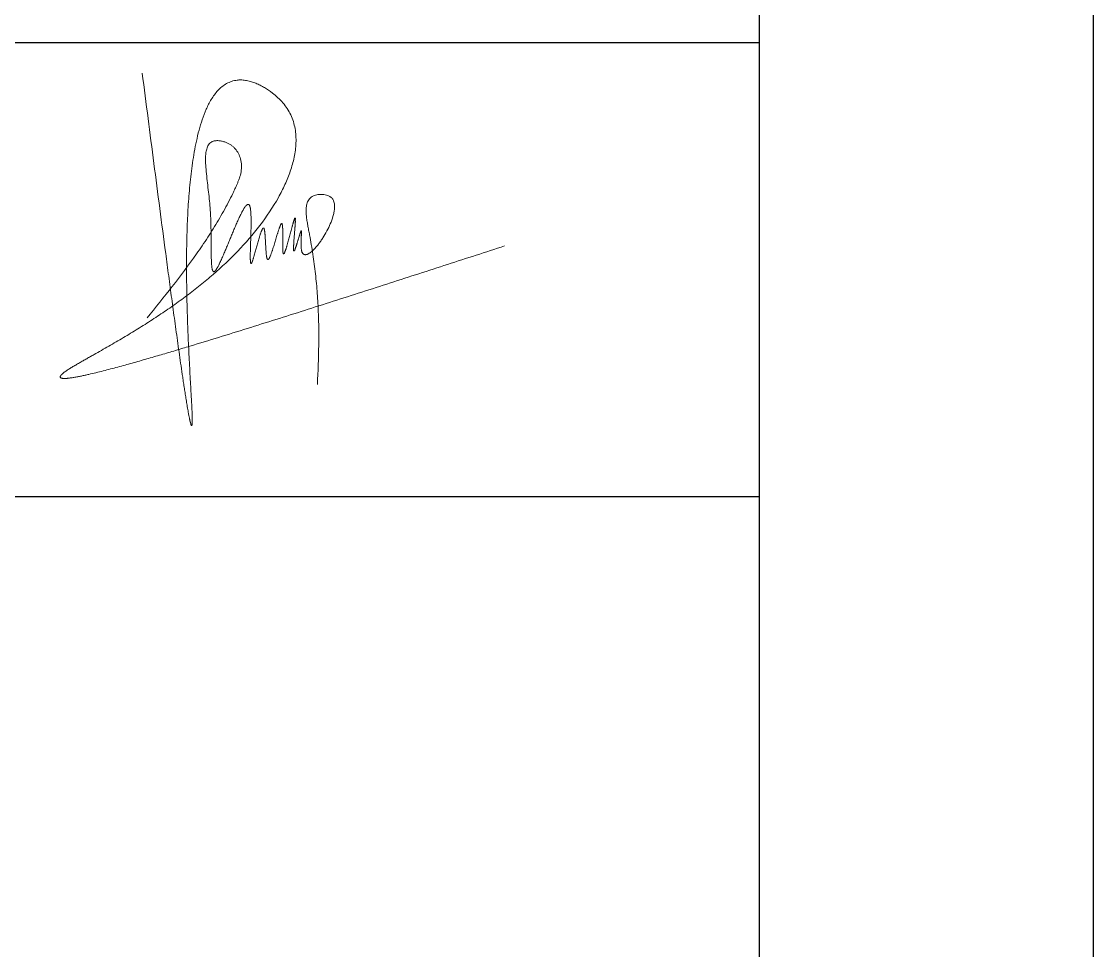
# Model space of a CAD drawing. Header units: millimetres. Extents: x 886808 to 1650903, y -1008069 to 230892.
# Drawn here: x 1071224 to 1074864, y -572113 to -568958 of the extents above; entities that cross this region are included whole.
import ezdxf

# ---------------------------------------------------------------- set-up
doc = ezdxf.new("R2010")
doc.units = ezdxf.units.MM
doc.layers.add('A-Wall', color=113, linetype='Continuous', lineweight=30)
doc.layers.add('G-ANNO-TTLB', color=6, linetype='Continuous', lineweight=18)
doc.layers.add('CUA', color=75, linetype='Continuous')
doc.layers.add('TUONG', color=1, linetype='Continuous')

msp = doc.modelspace()

# ---------------------------------------------------------------- linework, layer by layer
at = {"layer": 'A-Wall', "linetype": 'Continuous', "transparency": 33554636}
msp.add_line((1073729.1, -536979.4), (1073729.1, -582065.3), dxfattribs=at)
at = {"layer": 'CUA', "color": 4, "transparency": 33554636}
for p, q in [((1061942, -569029.6), (1073729.1, -569029.6)), ((1061942, -570570.8), (1073729.1, -570570.8))]:
    msp.add_line(p, q, dxfattribs=at)
at = {"layer": 'Defpoints', "transparency": 33554636}
msp.add_lwpolyline([(1007896.1, -583200.3), (1074864.1, -583200.3), (1074864.1, -535844.4), (1007896.1, -535844.4)], close=True, dxfattribs=at)
at = {"layer": 'G-ANNO-TTLB', "lineweight": 9, "transparency": 33554636}
for points, knots in [([(1071634.6, -569134.6), (1071641.2, -569185.6), (1071654.4, -569287.5), (1071674.1, -569440.4), (1071694, -569593.3), (1071710.7, -569720.7), (1071724.3, -569822.6), (1071734.5, -569899), (1071744.9, -569975.4), (1071753.7, -570039), (1071760.8, -570089.9), (1071766.3, -570128.1), (1071770.9, -570159.8), (1071774.7, -570185.2), (1071777.6, -570204.3), (1071780.6, -570223.3), (1071783.1, -570239.2), (1071785.2, -570251.9), (1071786.7, -570261.4), (1071788.4, -570270.9), (1071790, -570280.4), (1071791.4, -570288.3), (1071792.6, -570294.6), (1071793.5, -570299.3), (1071794.3, -570303.2), (1071795, -570306.4), (1071795.4, -570308.8), (1071795.9, -570311.2), (1071796.4, -570313.6), (1071796.9, -570315.9), (1071797.4, -570317.8), (1071797.9, -570319.3), (1071798.3, -570320.4), (1071798.6, -570321.5), (1071799, -570322.7), (1071799.3, -570323.8), (1071799.6, -570324.8), (1071799.7, -570325.6), (1071799.8, -570326), (1071799.9, -570326.4), (1071800, -570327), (1071800.1, -570327.6), (1071800.3, -570328.3), (1071800.5, -570328.8), (1071800.8, -570329.2), (1071801, -570329.5), (1071801.3, -570329.7), (1071801.6, -570329.8), (1071802, -570330), (1071802.4, -570330), (1071802.8, -570330), (1071803, -570329.9), (1071803.2, -570329.7), (1071803.4, -570329.4), (1071803.5, -570329), (1071803.6, -570328.3), (1071803.7, -570327.6), (1071803.7, -570326.9), (1071803.7, -570326.4), (1071803.7, -570326), (1071803.7, -570325.4), (1071803.7, -570324.7), (1071803.7, -570323.8), (1071803.8, -570322.8), (1071803.9, -570321.3), (1071804.1, -570319.5), (1071804.3, -570317.3), (1071804.3, -570314.9), (1071804.3, -570312.4), (1071804.3, -570310), (1071804.2, -570307.5), (1071804.2, -570304.3), (1071804.1, -570300.3), (1071803.9, -570294.1), (1071803.7, -570286.3), (1071803.3, -570276.8), (1071802.7, -570264.2), (1071801.9, -570248.6), (1071800.9, -570229.7), (1071799.8, -570210.9), (1071798.4, -570185.8), (1071796.7, -570154.4), (1071794.6, -570116.8), (1071792.7, -570079.1), (1071791, -570041.4), (1071788.9, -569991.2), (1071786.8, -569928.4), (1071785.2, -569852.9), (1071784.7, -569777.5), (1071785.5, -569702.1), (1071788, -569626.7), (1071792.5, -569551.4), (1071799.7, -569476.3), (1071810.3, -569401.6), (1071823.4, -569340), (1071837.7, -569291.8), (1071851.2, -569256.5), (1071868.2, -569222.7), (1071890.3, -569191.9), (1071914.7, -569171.4), (1071937.9, -569161.2), (1071951.6, -569158.2), (1071960.6, -569157.3), (1071966, -569157), (1071975.6, -569157.1), (1071989.1, -569158.7), (1072005, -569162.7), (1072020.4, -569168.3), (1072035.2, -569175.1), (1072054.3, -569185.6), (1072074.6, -569199.4), (1072095.4, -569217), (1072112.5, -569234.6), (1072127.2, -569254.1), (1072143.2, -569282.7), (1072155.3, -569322), (1072158, -569371.1), (1072151.4, -569419.8), (1072138.1, -569466.9), (1072119.7, -569512.3), (1072087.5, -569575.5), (1072035.7, -569652.9), (1071960.1, -569739.6), (1071890.3, -569805.2), (1071831.5, -569854.3), (1071786.1, -569889.5), (1071739.6, -569923.3), (1071692.3, -569955.8), (1071644.1, -569987.1), (1071603.4, -570012.3), (1071570.6, -570032), (1071545.8, -570046.5), (1071521, -570060.9), (1071496, -570075.2), (1071475.2, -570086.9), (1071458.5, -570096.4), (1071446, -570103.4), (1071433.5, -570110.5), (1071421.1, -570117.6), (1071410.7, -570123.6), (1071402.5, -570128.5), (1071394.7, -570133.1), (1071387.3, -570137.7), (1071380.1, -570142.4), (1071374.8, -570145.9), (1071370.5, -570149), (1071367.2, -570151.6), (1071364.7, -570153.7), (1071362.7, -570155.4), (1071361.2, -570156.9), (1071360.1, -570158), (1071359, -570159.2), (1071358.1, -570160.5), (1071357.2, -570161.8), (1071356.5, -570163.1), (1071356.2, -570164.1), (1071356.1, -570164.8), (1071356.1, -570165.3), (1071356.2, -570165.8), (1071356.5, -570166.7), (1071357.3, -570167.9), (1071358.6, -570168.8), (1071359.8, -570169.3), (1071360.9, -570169.6), (1071361.9, -570169.8), (1071363.3, -570170), (1071364.8, -570170.2), (1071366.4, -570170.4), (1071368.5, -570170.5), (1071371.2, -570170.5), (1071374.4, -570170.4), (1071377.6, -570170.2), (1071380.7, -570170), (1071385, -570169.6), (1071390.2, -570168.9), (1071396.5, -570168), (1071402.8, -570167), (1071409.1, -570165.9), (1071417.5, -570164.4), (1071427.9, -570162.3), (1071440.3, -570159.6), (1071456.9, -570155.9), (1071477.6, -570151), (1071502.3, -570144.8), (1071527, -570138.4), (1071559.8, -570129.6), (1071600.7, -570118.3), (1071649.8, -570104.3), (1071698.7, -570090), (1071747.6, -570075.5), (1071812.7, -570056), (1071893.9, -570031.1), (1071991.3, -570000.9), (1072088.5, -569970.3), (1072185.7, -569939.5), (1072315.2, -569898.2), (1072477, -569846.2), (1072671, -569783.4), (1072800.3, -569741.5), (1072864.9, -569720.5)], [0, 0, 0, 0, 1.008032, 2.016064, 3.024096, 4.032127, 4.536143, 5.040159, 5.544175, 6.048191, 6.300199, 6.552207, 6.804215, 6.930219, 7.056223, 7.182227, 7.308231, 7.371233, 7.434235, 7.497237, 7.560239, 7.623241, 7.654742, 7.686243, 7.717744, 7.733494, 7.749245, 7.764995, 7.780746, 7.796496, 7.812247, 7.820122, 7.827997, 7.835873, 7.843748, 7.851623, 7.859498, 7.863436, 7.865405, 7.867374, 7.871311, 7.875249, 7.879186, 7.883124, 7.887062, 7.889031, 7.890999, 7.892968, 7.894937, 7.898875, 7.900843, 7.902812, 7.904781, 7.90675, 7.910687, 7.914625, 7.918563, 7.9225, 7.924469, 7.926438, 7.930376, 7.934313, 7.938251, 7.946126, 7.954001, 7.969752, 7.985502, 8.001253, 8.017003, 8.032754, 8.048504, 8.064255, 8.095078, 8.125902, 8.187549, 8.249197, 8.310844, 8.434139, 8.557433, 8.680728, 8.804022, 9.050612, 9.297201, 9.54379, 9.790379, 10.036968, 10.530147, 11.023325, 11.516504, 12.009682, 12.50286, 12.996039, 13.489217, 13.982396, 14.475574, 14.722163, 14.968752, 15.215342, 15.461931, 15.70852, 15.831815, 15.955109, 15.981789, 16.008468, 16.061827, 16.168545, 16.275263, 16.381981, 16.488699, 16.595417, 16.808853, 16.968639, 17.128424, 17.28821, 17.447996, 17.767568, 18.08714, 18.406711, 18.726283, 19.045855, 19.365426, 20.116469, 20.867512, 21.618554, 21.994075, 22.369597, 22.745118, 23.120639, 23.49616, 23.871682, 24.059442, 24.247203, 24.434964, 24.622724, 24.810485, 24.904365, 24.998245, 25.092126, 25.186006, 25.279886, 25.326827, 25.373767, 25.457087, 25.498748, 25.540408, 25.582069, 25.602899, 25.623729, 25.644559, 25.654974, 25.665389, 25.675805, 25.68622, 25.696635, 25.70705, 25.712257, 25.717465, 25.720069, 25.722672, 25.72788, 25.738295, 25.74871, 25.759125, 25.764333, 25.76954, 25.779955, 25.790371, 25.800786, 25.811201, 25.832031, 25.852861, 25.873691, 25.894522, 25.915352, 25.957012, 25.998673, 26.040333, 26.081993, 26.123654, 26.206974, 26.290295, 26.373616, 26.540258, 26.706899, 26.873541, 27.040182, 27.373465, 27.706748, 28.040031, 28.373315, 28.706598, 29.373164, 30.03973, 30.706296, 31.372862, 32.039429, 33.372561, 34.705693, 36.038826, 36.038826, 36.038826, 36.038826]), ([(1071651.1, -569965.1), (1071679.8, -569929.6), (1071737.3, -569858.4), (1071806.1, -569767.1), (1071857.5, -569691.4), (1071887.7, -569642.9), (1071910.4, -569603.2), (1071926.7, -569573), (1071939.5, -569547.5), (1071949.4, -569526.8), (1071955, -569514.8), (1071958.6, -569506.1), (1071961.4, -569499.2), (1071965.8, -569487.1), (1071970.6, -569469.2), (1071972.5, -569447), (1071969.1, -569425.7), (1071961.6, -569406.4), (1071952.4, -569392.7), (1071943.1, -569383.2), (1071935.3, -569377.2), (1071926.7, -569372.2), (1071916.9, -569368.1), (1071906.1, -569364.9), (1071896.2, -569363.3), (1071888.2, -569363), (1071882.2, -569363.4), (1071877.3, -569364.5), (1071873.5, -569365.9), (1071869.3, -569367.8), (1071864.3, -569371.4), (1071859.3, -569377.4), (1071855.7, -569384.3), (1071852.3, -569394), (1071850.1, -569406.8), (1071849.3, -569422.2), (1071849.5, -569437.6), (1071850.7, -569458.2), (1071853.2, -569483.8), (1071856.9, -569514.5), (1071860.5, -569545.2), (1071863.7, -569575.9), (1071866, -569605.3), (1071867.3, -569633.3), (1071868, -569660), (1071868.3, -569682.2), (1071868.4, -569700), (1071868.5, -569713.4), (1071868.6, -569726.7), (1071868.6, -569740.1), (1071868.8, -569753.4), (1071869, -569764.5), (1071869.4, -569773.4), (1071869.7, -569778.9), (1071870, -569783.4), (1071870.3, -569786.7), (1071870.6, -569790), (1071871, -569793.3), (1071871.4, -569796.1), (1071871.9, -569798.3), (1071872.2, -569799.9), (1071872.7, -569801.5), (1071873.1, -569802.8), (1071873.5, -569803.9), (1071873.9, -569804.9), (1071874.6, -569806.1), (1071875.5, -569807.2), (1071876.5, -569807.8), (1071877.3, -569808.1), (1071878.1, -569808.1), (1071878.9, -569807.9), (1071879.7, -569807.6), (1071880.7, -569807), (1071881.5, -569806.2), (1071882.3, -569805.4), (1071883, -569804.6), (1071883.9, -569803.5), (1071885, -569802.1), (1071886.1, -569800.5), (1071887.6, -569798.3), (1071889.3, -569795.4), (1071891.3, -569791.8), (1071893.1, -569788.2), (1071895, -569784.6), (1071897.4, -569779.7), (1071900.2, -569773.6), (1071903.6, -569766.2), (1071906.9, -569758.8), (1071910.1, -569751.3), (1071914.3, -569741.4), (1071919.5, -569728.9), (1071925.7, -569713.9), (1071931.9, -569698.9), (1071938, -569683.9), (1071944.3, -569668.9), (1071950.6, -569653.9), (1071956, -569641.5), (1071960.4, -569631.7), (1071963.8, -569624.3), (1071967.3, -569617), (1071971, -569609.7), (1071974.1, -569603.7), (1071976.8, -569599), (1071978.8, -569595.5), (1071981, -569592.1), (1071983.3, -569588.7), (1071985.3, -569586), (1071987.1, -569584), (1071988.5, -569582.5), (1071989.8, -569581.4), (1071990.9, -569580.7), (1071991.8, -569580.1), (1071992.6, -569579.8), (1071993.3, -569579.6), (1071993.8, -569579.6), (1071994.3, -569579.6), (1071995, -569579.6), (1071995.8, -569579.9), (1071996.7, -569580.4), (1071997.5, -569581.1), (1071998.1, -569581.9), (1071998.6, -569582.8), (1071999.1, -569583.7), (1071999.6, -569585), (1072000.1, -569586.4), (1072000.6, -569588.1), (1072001.1, -569590.1), (1072001.6, -569592.7), (1072002.1, -569595.8), (1072002.6, -569599.9), (1072003.1, -569605.2), (1072003.5, -569611.4), (1072003.8, -569617.7), (1072003.9, -569624), (1072004, -569630.2), (1072004.1, -569638.6), (1072004, -569649.1), (1072003.8, -569665.8), (1072003.3, -569682.6), (1072002.8, -569699.3), (1072002.4, -569711.8), (1072002.1, -569722.3), (1072001.8, -569730.7), (1072001.6, -569737), (1072001.5, -569743.2), (1072001.4, -569749.5), (1072001.4, -569755.8), (1072001.4, -569761), (1072001.5, -569764.7), (1072001.5, -569766.8), (1072001.6, -569768.4), (1072001.6, -569770), (1072001.7, -569771.2), (1072001.8, -569772.3), (1072002, -569773.3), (1072002.1, -569774.2), (1072002.3, -569775.3), (1072002.4, -569775.9), (1072002.4, -569776.5), (1072002.5, -569776.9), (1072002.5, -569777.3), (1072002.6, -569777.9), (1072002.7, -569778.6), (1072002.9, -569779.4), (1072003.4, -569780), (1072004.1, -569780.2), (1072004.6, -569780.2), (1072004.8, -569780.1), (1072005.1, -569780), (1072005.3, -569779.9), (1072005.6, -569779.6), (1072005.8, -569779.3), (1072006.1, -569778.8), (1072006.3, -569778.3), (1072006.5, -569777.7), (1072006.7, -569777.2), (1072007, -569776.5), (1072007.3, -569775.8), (1072007.6, -569775), (1072008, -569774.1), (1072008.4, -569773.2), (1072008.7, -569772.4), (1072009.2, -569771.2), (1072009.8, -569769.6), (1072010.6, -569767.1), (1072011.6, -569763.8), (1072012.7, -569759.9), (1072013.9, -569756.1), (1072015.4, -569751), (1072017.2, -569744.5), (1072019.3, -569736.8), (1072021.4, -569729), (1072023.5, -569721.3), (1072025.7, -569713.6), (1072027.8, -569705.8), (1072030.1, -569698.1), (1072032, -569691.7), (1072033.6, -569686.6), (1072034.8, -569682.8), (1072036.1, -569679), (1072037.4, -569675.1), (1072038.5, -569672), (1072039.6, -569669.6), (1072040.4, -569667.8), (1072041.1, -569666.3), (1072041.7, -569665.1), (1072042.1, -569664.3), (1072042.3, -569663.6), (1072042.6, -569663), (1072043, -569662.2), (1072043.5, -569661.4), (1072043.9, -569660.9), (1072044.3, -569660.6), (1072044.7, -569660.4), (1072045.4, -569660.2), (1072046.3, -569660.1), (1072047.3, -569660.3), (1072048, -569661), (1072048.4, -569661.9), (1072048.7, -569663), (1072048.9, -569664.1), (1072049.1, -569665.1), (1072049.3, -569666), (1072049.5, -569667.2), (1072049.8, -569668.6), (1072050.1, -569670.2), (1072050.5, -569672.4), (1072050.8, -569675.3), (1072051.1, -569678.8), (1072051.4, -569682.3), (1072051.7, -569685.8), (1072052, -569689.2), (1072052.3, -569693.9), (1072052.6, -569699.6), (1072053, -569706.6), (1072053.3, -569713.6), (1072053.7, -569720.5), (1072054, -569727.5), (1072054.5, -569734.4), (1072054.9, -569740.2), (1072055.3, -569744.8), (1072055.6, -569748.3), (1072056, -569751.8), (1072056.5, -569754.7), (1072056.8, -569757), (1072057.1, -569758.6), (1072057.4, -569760.2), (1072057.8, -569761.6), (1072058.1, -569762.7), (1072058.4, -569763.6), (1072058.7, -569764.5), (1072059.1, -569765.4), (1072059.6, -569766.1), (1072059.9, -569766.6), (1072060.2, -569766.8), (1072060.5, -569767), (1072060.8, -569767), (1072061, -569767.1), (1072061.3, -569767), (1072061.9, -569766.9), (1072062.6, -569766.5), (1072063.6, -569765.7), (1072064.7, -569764.5), (1072065.4, -569763.3), (1072065.9, -569762.3), (1072066.3, -569761.5), (1072066.7, -569760.6), (1072067.3, -569759.3), (1072068.3, -569757), (1072069.8, -569753.8), (1072071.4, -569749.8), (1072072.8, -569745.8), (1072074.2, -569741.8), (1072075.6, -569737.8), (1072076.9, -569733.7), (1072078.7, -569728.3), (1072080.8, -569721.5), (1072083.3, -569713.4), (1072085.7, -569705.2), (1072088.2, -569697.1), (1072090.6, -569688.9), (1072092.7, -569682.1), (1072094.4, -569676.7), (1072095.7, -569672.7), (1072097, -569668.6), (1072098.3, -569664.5), (1072099.4, -569661.2), (1072100.4, -569658.5), (1072101.2, -569656.5), (1072102, -569654.6), (1072102.7, -569653), (1072103.3, -569651.7), (1072103.7, -569650.7), (1072104, -569649.9), (1072104.3, -569649.2), (1072104.5, -569648.5), (1072104.8, -569647.6), (1072105.3, -569646.6), (1072105.9, -569645.7), (1072107, -569644.8), (1072108.7, -569644.3), (1072109.6, -569645.1), (1072109.9, -569646.2), (1072110.1, -569647.2), (1072110.1, -569648.1), (1072110.2, -569648.7), (1072110.3, -569649.3), (1072110.4, -569650.1), (1072110.5, -569651.4), (1072110.7, -569653.1), (1072110.9, -569654.9), (1072111.1, -569656.6), (1072111.2, -569658.2), (1072111.3, -569659.9), (1072111.3, -569662.1), (1072111.4, -569665), (1072111.5, -569668.4), (1072111.5, -569671.7), (1072111.5, -569676.1), (1072111.5, -569681.6), (1072111.5, -569688.3), (1072111.4, -569695), (1072111.4, -569701.7), (1072111.3, -569708.4), (1072111.3, -569715), (1072111.3, -569720.5), (1072111.4, -569725), (1072111.4, -569728.4), (1072111.5, -569731.8), (1072111.6, -569734.6), (1072111.8, -569736.8), (1072111.9, -569738.3), (1072112, -569739.8), (1072112.2, -569741.1), (1072112.3, -569742.2), (1072112.5, -569743.1), (1072112.6, -569743.9), (1072112.7, -569744.6), (1072112.8, -569745.3), (1072113, -569746.1), (1072113.3, -569746.8), (1072113.6, -569747.3), (1072113.8, -569747.4), (1072114, -569747.5), (1072114.2, -569747.5), (1072114.5, -569747.5), (1072114.9, -569747.3), (1072115.4, -569747), (1072116.3, -569746.2), (1072117.2, -569745.1), (1072117.7, -569743.8), (1072118.1, -569742.8), (1072118.4, -569742), (1072118.6, -569741.3), (1072119, -569740.2), (1072119.7, -569738.4), (1072120.5, -569736.2), (1072121.4, -569733.8), (1072122.4, -569731.2), (1072123.4, -569727.9), (1072124.6, -569724), (1072125.8, -569720), (1072126.9, -569716), (1072128.5, -569710.7), (1072130.3, -569704.1), (1072132.5, -569696.1), (1072134.6, -569688), (1072136.7, -569680), (1072138.9, -569672), (1072140.6, -569665.3), (1072142, -569660), (1072143.1, -569656), (1072144.3, -569652), (1072145.4, -569648), (1072146.2, -569644.6), (1072147, -569642), (1072147.6, -569640), (1072148.1, -569638.3), (1072148.5, -569637.1), (1072149, -569635.8), (1072149.6, -569634.2), (1072150.3, -569632.3), (1072150.8, -569630.6), (1072151, -569629.1), (1072151.2, -569628.2), (1072151.5, -569627.5), (1072151.7, -569627.1), (1072152, -569626.6), (1072152.3, -569626.4), (1072152.6, -569626.2), (1072153, -569626), (1072153.4, -569625.8), (1072153.9, -569625.8), (1072154.3, -569626), (1072154.5, -569626.3), (1072154.6, -569626.8), (1072154.6, -569627.3), (1072154.6, -569628.2), (1072154.5, -569629.1), (1072154.4, -569630), (1072154.3, -569630.9), (1072154.2, -569631.9), (1072154.2, -569633), (1072154.2, -569634), (1072154.2, -569635.2), (1072154.3, -569636.4), (1072154.3, -569637.7), (1072154.3, -569639), (1072154.3, -569640.7), (1072154.1, -569643.3), (1072153.8, -569646.5), (1072153.6, -569650.2), (1072153.3, -569653.7), (1072153, -569658.5), (1072152.5, -569664.4), (1072151.8, -569674), (1072151, -569683.6), (1072150.2, -569693.2), (1072149.7, -569700.4), (1072149.3, -569706.3), (1072149, -569711.1), (1072148.8, -569714.7), (1072148.6, -569718.4), (1072148.4, -569721.5), (1072148.4, -569723.8), (1072148.4, -569725.5), (1072148.5, -569727.1), (1072148.6, -569728.8), (1072148.6, -569730.3), (1072148.6, -569731.6), (1072148.6, -569732.5), (1072148.5, -569733.2), (1072148.4, -569734), (1072148.4, -569734.9), (1072148.4, -569736), (1072148.6, -569736.6), (1072148.9, -569737), (1072149.4, -569737.2), (1072150.2, -569737.3), (1072150.9, -569737), (1072151.4, -569736.7), (1072151.9, -569736.3), (1072152.3, -569735.7), (1072152.6, -569734.8), (1072152.9, -569733.9), (1072153.1, -569733.1), (1072153.2, -569732.4), (1072153.4, -569731.8), (1072153.6, -569731), (1072153.8, -569730.1), (1072154.2, -569728.9), (1072154.7, -569727.6), (1072155.4, -569725.9), (1072156.1, -569724.3), (1072156.7, -569722.7), (1072157.3, -569721), (1072157.9, -569719.1), (1072158.5, -569717.1), (1072159.2, -569714.8), (1072159.9, -569712.6), (1072160.7, -569709.6), (1072161.9, -569705.9), (1072163.2, -569701.5), (1072164.6, -569697.2), (1072165.9, -569692.7), (1072167, -569688.9), (1072168, -569685.8), (1072168.7, -569683.6), (1072169.3, -569681.4), (1072170, -569679.4), (1072170.6, -569677.9), (1072171.1, -569676.6), (1072171.5, -569675.6), (1072171.9, -569674.4), (1072172.3, -569673.2), (1072172.6, -569672.2), (1072172.8, -569671.4), (1072173.1, -569670.6), (1072173.4, -569670), (1072173.6, -569669.6), (1072173.8, -569669.4), (1072174, -569669.3), (1072174.1, -569669.3), (1072174.2, -569669.4), (1072174.3, -569669.5), (1072174.4, -569669.6), (1072174.6, -569669.9), (1072174.8, -569670.5), (1072175.1, -569671.3), (1072175.3, -569672.4), (1072175.3, -569673.5), (1072175.2, -569674.6), (1072175.1, -569675.6), (1072175, -569676.3), (1072174.9, -569677), (1072174.8, -569678), (1072174.7, -569679.5), (1072174.7, -569681.5), (1072174.7, -569683.8), (1072174.6, -569686.9), (1072174.4, -569690.7), (1072174.1, -569695.2), (1072173.9, -569699.6), (1072173.7, -569704), (1072173.6, -569708.4), (1072173.6, -569712.9), (1072173.6, -569718.8), (1072173.8, -569724.7), (1072174.4, -569730.6), (1072174.9, -569734.2), (1072175.5, -569737.1), (1072176.3, -569740), (1072177.3, -569742.7), (1072178.8, -569745.3), (1072180.3, -569747.1), (1072181.7, -569748.3), (1072182.9, -569749.1), (1072184.3, -569749.7), (1072186.1, -569750.2), (1072188.3, -569750.4), (1072190.5, -569750.3), (1072192.5, -569749.8), (1072194.3, -569749.2), (1072196.4, -569748.4), (1072198.9, -569747.2), (1072201.8, -569745.5), (1072205.5, -569743), (1072209.9, -569739.5), (1072216.5, -569733.5), (1072224.2, -569725.4), (1072232.7, -569715), (1072240.6, -569704.2), (1072250.6, -569689.3), (1072261.8, -569670), (1072273.5, -569645.8), (1072281.2, -569624.8), (1072285.5, -569607.5), (1072287.5, -569594.2), (1072287.7, -569580.8), (1072285.6, -569570.5), (1072282.5, -569564), (1072280.3, -569560.5), (1072277.6, -569557.4), (1072274.5, -569554.6), (1072271.1, -569552.3), (1072266.2, -569549.8), (1072259.7, -569547.5), (1072251.6, -569545.9), (1072243.4, -569545.3), (1072235.2, -569545.7), (1072227.1, -569547), (1072219.2, -569549.2), (1072211.8, -569552.6), (1072205.2, -569557.4), (1072199.9, -569563.5), (1072195.9, -569570.6), (1072193.3, -569578.3), (1072191.7, -569586.3), (1072190.6, -569597), (1072190.8, -569610.5), (1072192.5, -569626.7), (1072195, -569642.6), (1072197.9, -569658.7), (1072201.1, -569675), (1072205.2, -569696.9), (1072211.9, -569735.3), (1072220, -569790.4), (1072227.2, -569856.9), (1072233.5, -569945.9), (1072234.8, -570057.4), (1072231.2, -570146.5), (1072229.3, -570191)], [0, 0, 0, 0, 0.896928, 1.793857, 2.242321, 2.690785, 2.915017, 3.139249, 3.363482, 3.475598, 3.587714, 3.623948, 3.660183, 3.732652, 3.87759, 4.022529, 4.167467, 4.296661, 4.425855, 4.490452, 4.555049, 4.619646, 4.684243, 4.762728, 4.841213, 4.880455, 4.919697, 4.95894, 4.978561, 4.998182, 5.048668, 5.099154, 5.14964, 5.200127, 5.301099, 5.402071, 5.503043, 5.604015, 5.805959, 6.007904, 6.209848, 6.411792, 6.613737, 6.788186, 6.962635, 7.137085, 7.224309, 7.311534, 7.398759, 7.485983, 7.573208, 7.660433, 7.704045, 7.747657, 7.769463, 7.79127, 7.813076, 7.834882, 7.856688, 7.867591, 7.878494, 7.889397, 7.9003, 7.905752, 7.911204, 7.922107, 7.93301, 7.938461, 7.943913, 7.949364, 7.954816, 7.960267, 7.965719, 7.976622, 7.982074, 7.987525, 7.998428, 8.009331, 8.022597, 8.035864, 8.062396, 8.088928, 8.11546, 8.141992, 8.168525, 8.221589, 8.274653, 8.327718, 8.380782, 8.433847, 8.539975, 8.646104, 8.752233, 8.858362, 8.964491, 9.070619, 9.176748, 9.229812, 9.282877, 9.335941, 9.389006, 9.44207, 9.468602, 9.495134, 9.521667, 9.548199, 9.574731, 9.587997, 9.601263, 9.614529, 9.621162, 9.627795, 9.634429, 9.637745, 9.641062, 9.644378, 9.647695, 9.654328, 9.660961, 9.667594, 9.674227, 9.68086, 9.687493, 9.694126, 9.707392, 9.717655, 9.727918, 9.748444, 9.76897, 9.789496, 9.830547, 9.871599, 9.912651, 9.953703, 9.994755, 10.035806, 10.11791, 10.200013, 10.364221, 10.446324, 10.528428, 10.610531, 10.651583, 10.692635, 10.733687, 10.774738, 10.81579, 10.856842, 10.877368, 10.887631, 10.897894, 10.908157, 10.91842, 10.923551, 10.928682, 10.938945, 10.944077, 10.949208, 10.951774, 10.95434, 10.956906, 10.959471, 10.964603, 10.969734, 10.974866, 10.979997, 10.982563, 10.983846, 10.985129, 10.987694, 10.99026, 10.992826, 10.995392, 11.000523, 11.003089, 11.005655, 11.010786, 11.015918, 11.021049, 11.027611, 11.034173, 11.040736, 11.047298, 11.060422, 11.073546, 11.099795, 11.126044, 11.152293, 11.178542, 11.231039, 11.283537, 11.336034, 11.388532, 11.441029, 11.493527, 11.546024, 11.598522, 11.62477, 11.651019, 11.677268, 11.703517, 11.729765, 11.74289, 11.756014, 11.769139, 11.775701, 11.782263, 11.785544, 11.788825, 11.795387, 11.801949, 11.805231, 11.808512, 11.811793, 11.815074, 11.821636, 11.828198, 11.83476, 11.841323, 11.847885, 11.854447, 11.861009, 11.866699, 11.872388, 11.883767, 11.895147, 11.906526, 11.929284, 11.952042, 11.9748, 11.997559, 12.020317, 12.043075, 12.088592, 12.134108, 12.179625, 12.225141, 12.270658, 12.316174, 12.361691, 12.384449, 12.407207, 12.429966, 12.452724, 12.464103, 12.475482, 12.486861, 12.49824, 12.50393, 12.50962, 12.515309, 12.520999, 12.526688, 12.529533, 12.532378, 12.535223, 12.536645, 12.538067, 12.540912, 12.543757, 12.549447, 12.555136, 12.566515, 12.577894, 12.583584, 12.589274, 12.596235, 12.603196, 12.617118, 12.644962, 12.672807, 12.700651, 12.728495, 12.75634, 12.784184, 12.812028, 12.867717, 12.923406, 12.979095, 13.034783, 13.090472, 13.146161, 13.174005, 13.20185, 13.229694, 13.257538, 13.285383, 13.299305, 13.313227, 13.327149, 13.341072, 13.348033, 13.354994, 13.361955, 13.365435, 13.368916, 13.375877, 13.382838, 13.389799, 13.39676, 13.410682, 13.417644, 13.424605, 13.431566, 13.435046, 13.438527, 13.442007, 13.445488, 13.452449, 13.466371, 13.480293, 13.491199, 13.502104, 13.51301, 13.523915, 13.545726, 13.567537, 13.589348, 13.611159, 13.65478, 13.698402, 13.742024, 13.785646, 13.829268, 13.872889, 13.916511, 13.938322, 13.960133, 13.981944, 14.003755, 14.01466, 14.025566, 14.036471, 14.047376, 14.052829, 14.058282, 14.063735, 14.066461, 14.069187, 14.07464, 14.080093, 14.082819, 14.085545, 14.086909, 14.088272, 14.090998, 14.093725, 14.096451, 14.101904, 14.112809, 14.123715, 14.129167, 14.13462, 14.140073, 14.145525, 14.156431, 14.178242, 14.191793, 14.205344, 14.232446, 14.259548, 14.28665, 14.313752, 14.340854, 14.395059, 14.449263, 14.503467, 14.557671, 14.611875, 14.66608, 14.693182, 14.720284, 14.747386, 14.774488, 14.80159, 14.815141, 14.828692, 14.842243, 14.849019, 14.855794, 14.869345, 14.882897, 14.896448, 14.903223, 14.909999, 14.913386, 14.916774, 14.920162, 14.92355, 14.925244, 14.926937, 14.930325, 14.933713, 14.937101, 14.940489, 14.943876, 14.947264, 14.950652, 14.957427, 14.960815, 14.964203, 14.970978, 14.977754, 14.984529, 14.991305, 15.004856, 15.011632, 15.018407, 15.031958, 15.045509, 15.069049, 15.092589, 15.116129, 15.139669, 15.186749, 15.233829, 15.327989, 15.375069, 15.422149, 15.469229, 15.492769, 15.516309, 15.53985, 15.56339, 15.57516, 15.58693, 15.5987, 15.61047, 15.62224, 15.628125, 15.63401, 15.636952, 15.639895, 15.64578, 15.651665, 15.65755, 15.660492, 15.663435, 15.66932, 15.675205, 15.678147, 15.68109, 15.686975, 15.69286, 15.698745, 15.70463, 15.707572, 15.710515, 15.7164, 15.722285, 15.72817, 15.73994, 15.75171, 15.76348, 15.77525, 15.78702, 15.79879, 15.813925, 15.829061, 15.844196, 15.859332, 15.889603, 15.919874, 15.950145, 15.980417, 16.010688, 16.025823, 16.040959, 16.056094, 16.07123, 16.086366, 16.093933, 16.101501, 16.109069, 16.116637, 16.120421, 16.124205, 16.127988, 16.131772, 16.135556, 16.137448, 16.13934, 16.141232, 16.142178, 16.143124, 16.145016, 16.146908, 16.150692, 16.154476, 16.162043, 16.169611, 16.177179, 16.184747, 16.188531, 16.192315, 16.199882, 16.20745, 16.222586, 16.237721, 16.252857, 16.283128, 16.312072, 16.341017, 16.369961, 16.398905, 16.427849, 16.456794, 16.514682, 16.543627, 16.572571, 16.587043, 16.601515, 16.630459, 16.644932, 16.659404, 16.673876, 16.681112, 16.688348, 16.70282, 16.717292, 16.731764, 16.746237, 16.75719, 16.768144, 16.790051, 16.811958, 16.833865, 16.87768, 16.921494, 17.009123, 17.096751, 17.18438, 17.272009, 17.447266, 17.622524, 17.797781, 17.88541, 17.973039, 18.060667, 18.148296, 18.17517, 18.202044, 18.228918, 18.255791, 18.282665, 18.309539, 18.363287, 18.417034, 18.470782, 18.52453, 18.578277, 18.631179, 18.684081, 18.736983, 18.789884, 18.842786, 18.895688, 18.948589, 19.001491, 19.107295, 19.213098, 19.318902, 19.424705, 19.533997, 19.643288, 19.861871, 20.299037, 20.736204, 21.17337, 22.047702, 22.922035, 22.922035, 22.922035, 22.922035])]:
    msp.add_open_spline(points, degree=3, knots=knots, dxfattribs=at)
at = {"layer": 'TUONG', "transparency": 33554636}
msp.add_line((1073729.1, -536979.4), (1073729.1, -582065.3), dxfattribs=at)

doc.saveas('drawing.dxf')
